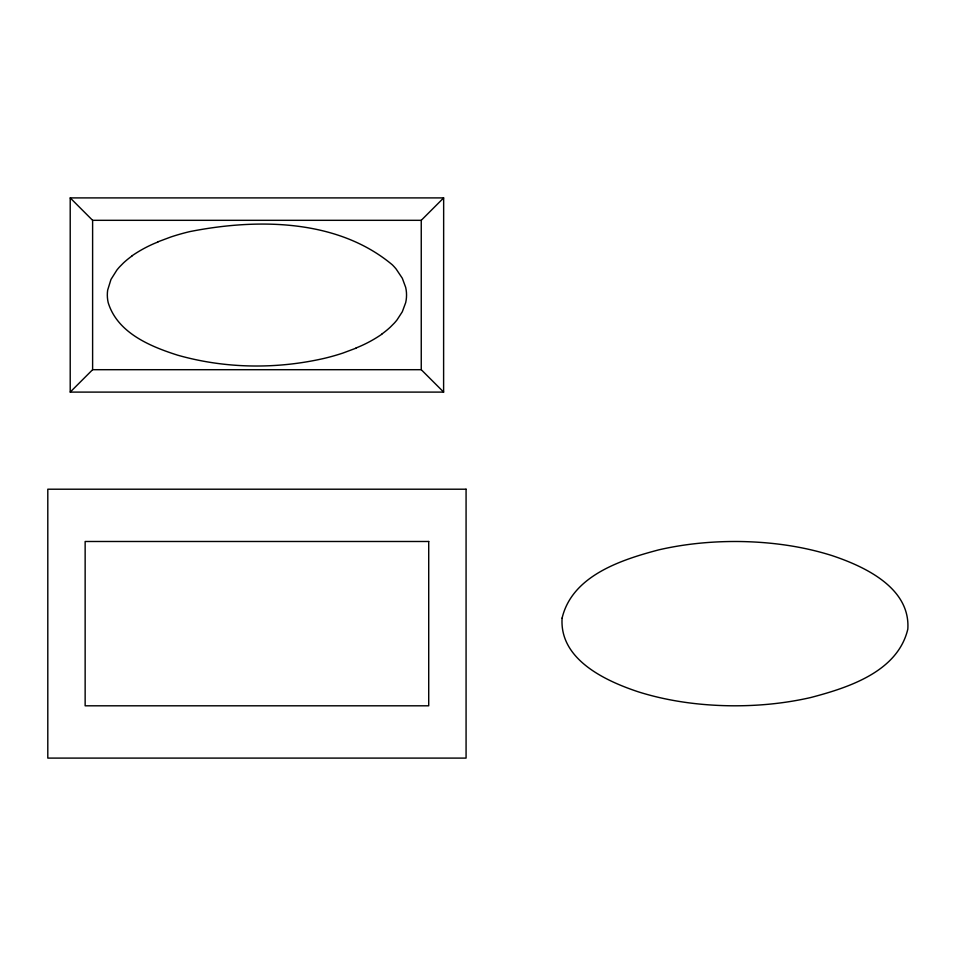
<?xml version="1.0" encoding="UTF-8"?>
<svg xmlns="http://www.w3.org/2000/svg" width="956" height="956" viewBox="0 0 956 956"><rect width="100%" height="100%" fill="white"/><g stroke="black" fill="none" stroke-linecap="round" stroke-linejoin="round"><path stroke-width="1.43" d="M70.266 392.044L92.613 369.697L421.249 369.697L443.608 392.044L443.656 197.904L70.206 197.904L70.206 392.103L443.656 392.103M70.266 197.964L92.613 220.322L421.249 220.322L443.608 197.964M157.895 241.832L170.957 236.945A224.11 224.11 0 0 1 189.754 231.615C256.865 218.338 337.349 218.733 392.354 264.848A64.303 64.303 0 0 1 396.107 268.971L402.309 278.244L405.679 287.386A34.213 34.213 0 0 1 405.691 302.622L402.309 311.764L397.003 319.949A60.945 60.945 0 0 1 394.278 323.14L390.359 327.095A86.434 86.434 0 0 1 381.707 334.146M356.002 348.175L342.929 353.063A224.098 224.098 0 0 1 324.096 358.404C276.057 369.363 225.078 368.658 177.613 355.166C149.996 346.383 117.445 332.819 108.183 302.61A34.081 34.081 0 0 1 107.669 290.11L110.968 279.451L116.895 270.046A60.993 60.993 0 0 1 119.608 266.855L123.527 262.888A86.506 86.506 0 0 1 132.191 255.85M421.249 220.322L421.249 369.697M92.613 220.322L92.613 369.697M132.119 255.742A129.024 129.024 0 0 1 157.955 241.988M381.779 334.242A128.941 128.941 0 0 1 355.943 348.02M562.104 618.09C559.308 659.52 605.351 680.911 638.417 691.869C667.862 701.118 698.752 705.253 729.559 705.767C756.793 706.137 784.123 703.616 810.688 697.545C848.295 687.663 897.708 671.841 907.818 629.12C910.53 587.916 864.881 566.561 831.971 555.579C802.347 546.211 771.265 542.028 740.255 541.526C712.913 541.168 685.476 543.713 658.815 549.843C621.364 559.738 572.214 575.572 562.104 618.09M466.074 489.209L47.8 489.209L47.8 758.096L466.074 758.096L466.074 489.209M428.718 541.49L85.144 541.49L85.144 705.803L428.718 705.803L428.718 541.49"/></g></svg>
